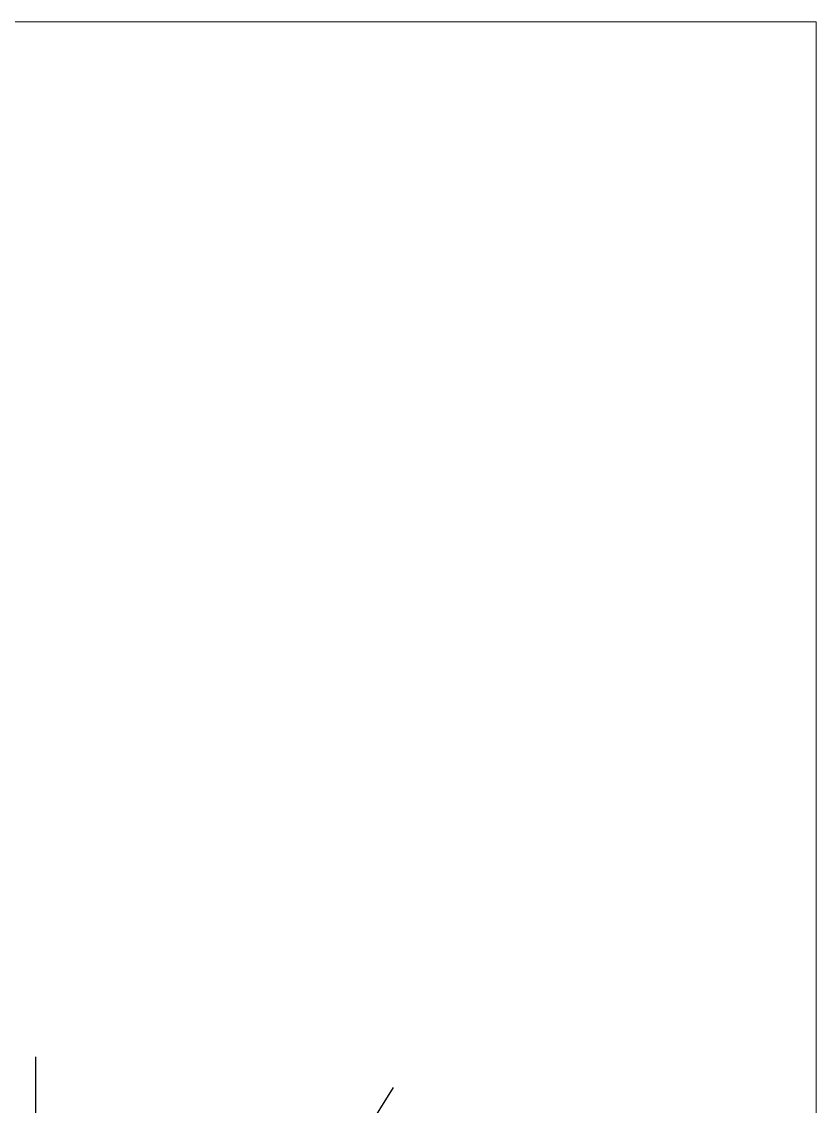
# Model space of a CAD drawing. Extents: x 31 to 995, y 307 to 726.
# Drawn here: x 518.2 to 590.7, y 500.1 to 599 of the extents above; entities that cross this region are included whole.
import ezdxf

# ---------------------------------------------------------------- set-up
doc = ezdxf.new("R2010")
doc.units = 0
doc.header["$LTSCALE"] = 10
doc.header["$MEASUREMENT"] = 0
doc.linetypes.add('CENTER', pattern=[2, 1.25, -0.25, 0.25, -0.25])
doc.layers.add('3', color=7, linetype='Continuous')

msp = doc.modelspace()

# ---------------------------------------------------------------- linework, layer by layer
at = {"linetype": 'Continuous', "lineweight": 0}
msp.add_line((151.451, 599.038), (590.718, 599.038), dxfattribs=at)
at = {"lineweight": 0}
msp.add_line((590.718, 599.038), (590.718, 307.049), dxfattribs=at)
at = {"color": 1, "linetype": 'CENTER'}
for p, q in [((519.504, 394.647), (519.504, 504.57)), ((552.097, 501.768), (519.504, 449.609))]:
    msp.add_line(p, q, dxfattribs=at)
at = {"layer": '3', "linetype": 'Continuous', "extrusion": (0, 0, -1)}
msp.add_arc((-519.504, 449.609), 48.8, 51.26923, 128.73077, dxfattribs=at)

doc.saveas('drawing.dxf')
